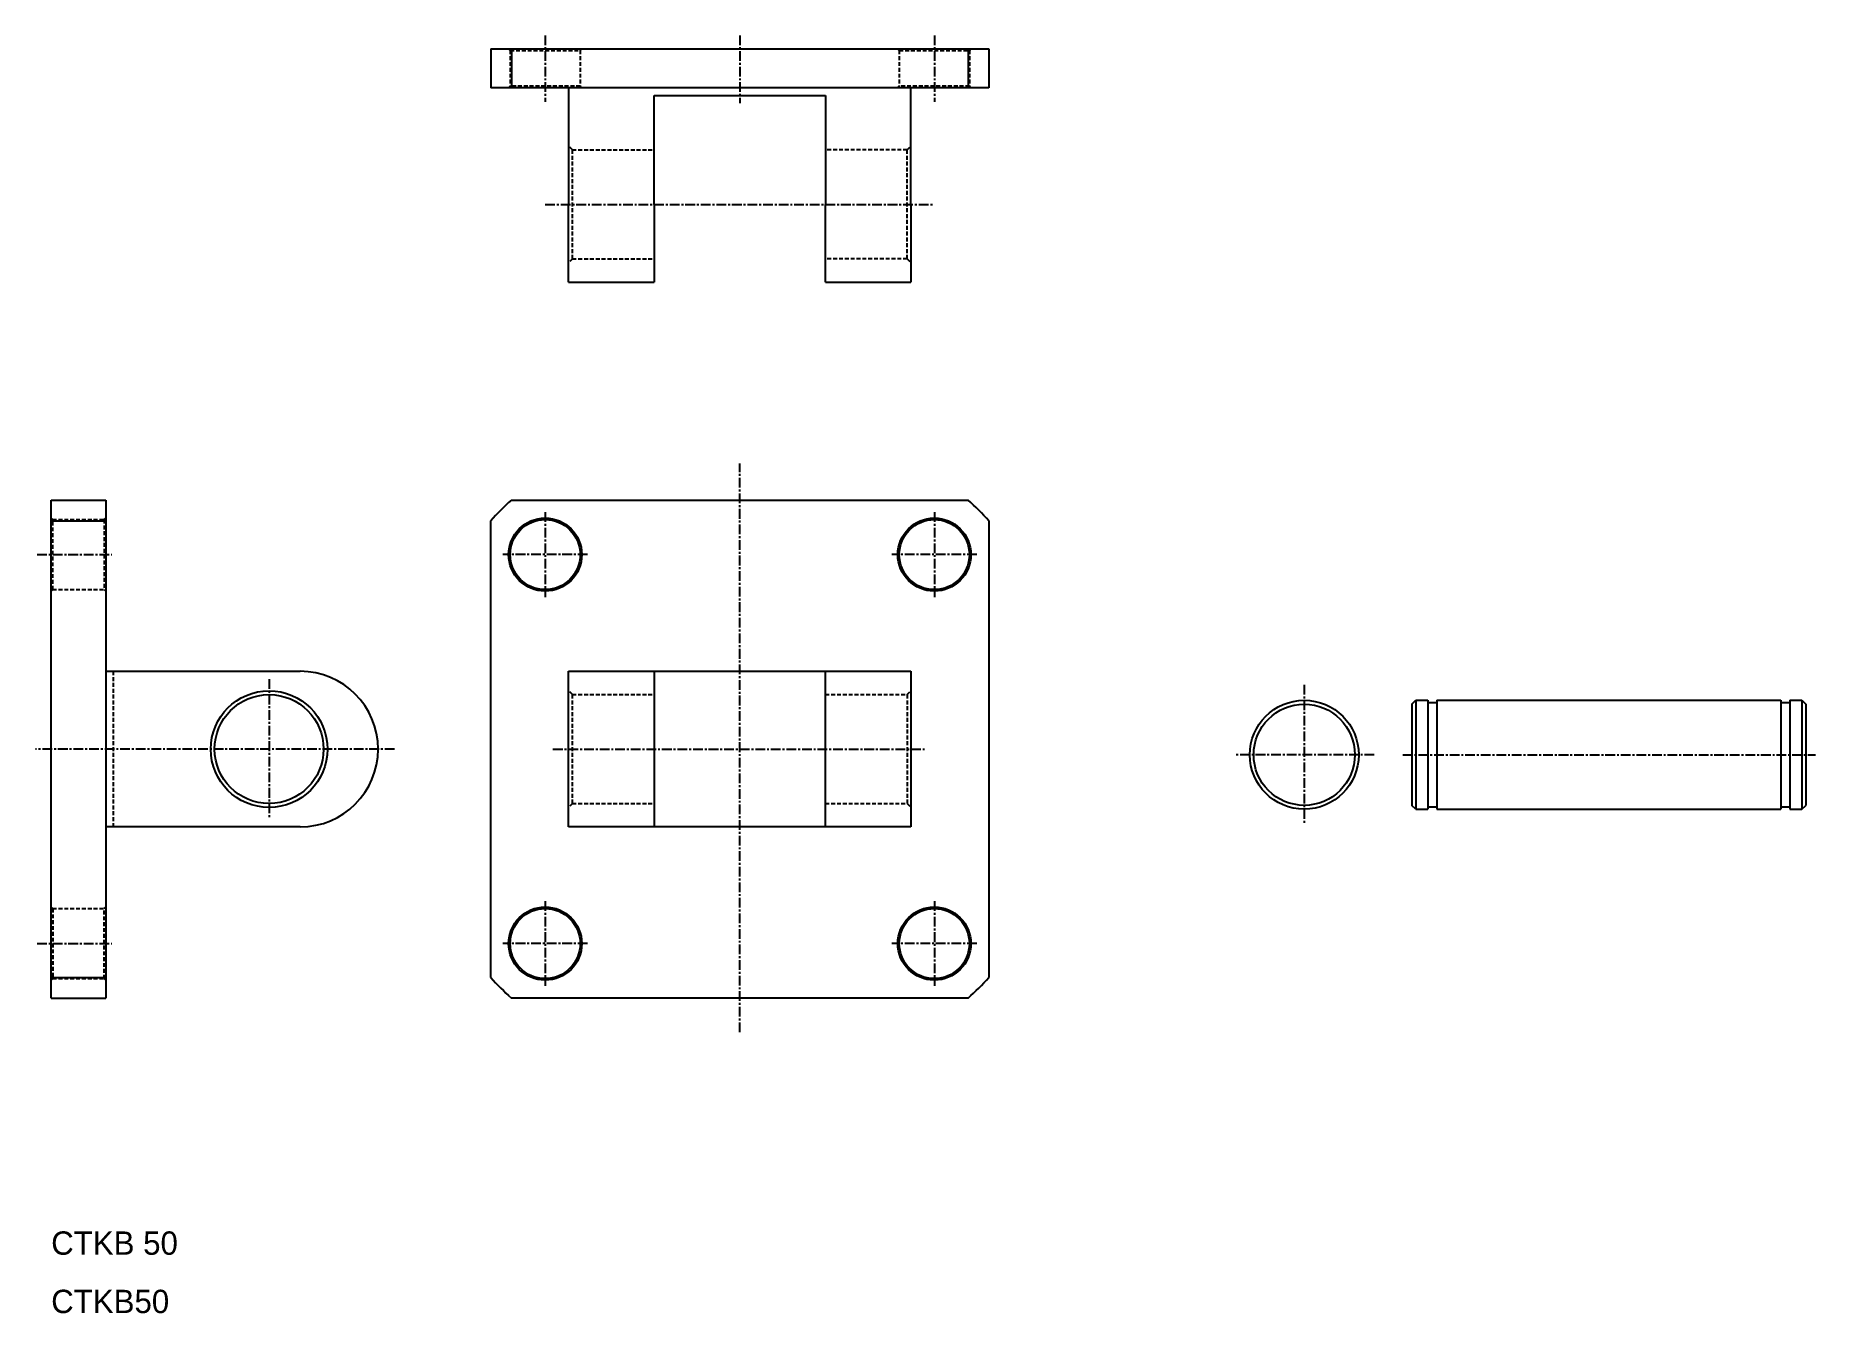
# Model space of a CAD drawing. Extents: x 77 to 305, y 0 to 164.
import ezdxf

# ---------------------------------------------------------------- set-up
doc = ezdxf.new("R2010")
doc.units = 0
doc.linetypes.add('CENTER', pattern=[2, 1.25, -0.25, 0.25, -0.25])
doc.linetypes.add('DASHED', pattern=[0.75, 0.5, -0.25])
doc.layers.get('0').update_dxf_attribs({"linetype": 'CONTINUOUS'})
doc.layers.add('CENTER', color=1, linetype='CENTER')

msp = doc.modelspace()

# ---------------------------------------------------------------- linework, layer by layer
at = {"color": 7, "linetype": 'CONTINUOUS'}
for p, q in [((135.02, 162.52), (135.02, 157.52)), ((135.02, 162.52), (199.02, 162.52)), ((196.37, 162.52), (196.37, 157.52)), ((199.02, 162.52), (199.02, 157.52)), ((199.02, 157.52), (135.02, 157.52)), ((145.02, 157.52), (145.02, 142.52)), ((156.02, 156.52), (178.02, 156.52)), ((156.02, 142.52), (156.02, 156.52)), ((178.02, 156.52), (178.02, 142.52)), ((189.02, 142.52), (189.02, 157.52)), ((145.02, 132.52), (145.02, 142.52)), ((156.02, 142.52), (156.02, 132.52)), ((178.02, 132.52), (178.02, 142.52)), ((189.02, 142.52), (189.02, 132.52)), ((145.02, 132.52), (156.02, 132.52)), ((178.02, 132.52), (189.02, 132.52)), ((78.55, 104.5), (85.55, 104.5)), ((78.55, 40.5), (78.55, 104.5)), ((85.55, 104.5), (85.55, 40.5)), ((137.68, 104.5), (196.37, 104.5)), ((78.55, 101.84), (85.55, 101.84)), ((135.02, 43.16), (135.02, 101.84)), ((199.02, 101.84), (199.02, 43.16)), ((85.55, 82.5), (110.55, 82.5)), ((145.02, 62.5), (145.02, 82.5)), ((145.02, 82.5), (156.02, 82.5)), ((156.02, 82.5), (178.02, 82.5)), ((156.02, 82.5), (156.02, 62.5)), ((178.02, 62.5), (178.02, 82.5)), ((178.02, 82.5), (189.02, 82.5)), ((189.02, 82.5), (189.02, 62.5)), ((253.39, 78.27), (253.89, 78.77)), ((253.39, 78.27), (253.39, 65.27)), ((253.89, 78.77), (253.89, 64.77)), ((253.89, 78.77), (255.44, 78.77)), ((255.44, 78.77), (255.44, 64.77)), ((255.44, 78.47), (256.59, 78.47)), ((256.59, 78.77), (300.79, 78.77)), ((256.59, 78.77), (256.59, 64.77)), ((300.79, 78.77), (300.79, 64.77)), ((300.79, 78.47), (301.94, 78.47)), ((301.94, 78.77), (301.94, 64.77)), ((301.94, 78.77), (303.49, 78.77)), ((303.49, 78.77), (303.49, 64.77)), ((303.49, 78.77), (303.99, 78.27)), ((303.99, 78.27), (303.99, 65.27)), ((253.89, 64.77), (253.39, 65.27)), ((253.89, 64.77), (255.44, 64.77)), ((255.44, 65.07), (256.59, 65.07)), ((256.59, 64.77), (300.79, 64.77)), ((300.79, 65.07), (301.94, 65.07)), ((301.94, 64.77), (303.49, 64.77)), ((303.49, 64.77), (303.99, 65.27)), ((110.55, 62.5), (85.55, 62.5)), ((156.02, 62.5), (145.02, 62.5)), ((178.02, 62.5), (156.02, 62.5)), ((189.02, 62.5), (178.02, 62.5)), ((78.55, 43.16), (85.55, 43.16)), ((78.55, 40.5), (85.55, 40.5)), ((196.37, 40.5), (137.68, 40.5))]:
    msp.add_line(p, q, dxfattribs=at)
at = {"color": 3, "linetype": 'DASHED'}
for p, q in [((137.52, 162.32), (137.32, 162.52)), ((146.52, 162.32), (146.72, 162.52)), ((187.52, 162.32), (187.32, 162.52)), ((196.52, 162.32), (196.72, 162.52)), ((137.52, 162.32), (137.52, 157.72)), ((137.52, 162.32), (146.52, 162.32)), ((146.52, 162.32), (146.52, 157.72)), ((187.52, 162.32), (187.52, 157.72)), ((187.52, 162.32), (196.52, 162.32)), ((196.52, 162.32), (196.52, 157.72)), ((137.52, 157.72), (137.32, 157.52)), ((146.52, 157.72), (137.52, 157.72)), ((146.52, 157.72), (146.72, 157.52)), ((187.52, 157.72), (187.32, 157.52)), ((196.52, 157.72), (187.52, 157.72)), ((196.52, 157.72), (196.72, 157.52)), ((145.52, 149.52), (145.02, 150.02)), ((145.52, 135.52), (145.52, 149.52)), ((145.52, 149.52), (156.02, 149.52)), ((188.52, 149.52), (178.02, 149.52)), ((188.52, 149.52), (189.02, 150.02)), ((188.52, 135.52), (188.52, 149.52)), ((145.52, 135.52), (145.02, 135.02)), ((145.52, 135.52), (156.02, 135.52)), ((188.52, 135.52), (178.02, 135.52)), ((188.52, 135.52), (189.02, 135.02)), ((78.75, 102), (78.55, 102.2)), ((78.75, 102), (85.35, 102)), ((78.75, 93), (78.75, 102)), ((85.35, 102), (85.55, 102.2)), ((85.35, 102), (85.35, 93)), ((78.75, 93), (78.55, 92.8)), ((78.75, 93), (85.35, 93)), ((85.35, 93), (85.55, 92.8)), ((86.55, 62.5), (86.55, 82.5)), ((145.52, 79.5), (145.02, 80)), ((145.52, 65.5), (145.52, 79.5)), ((145.52, 79.5), (156.02, 79.5)), ((178.02, 79.5), (188.52, 79.5)), ((188.52, 79.5), (189.02, 80)), ((188.52, 79.5), (188.52, 65.5)), ((145.52, 65.5), (145.02, 65)), ((145.52, 65.5), (156.02, 65.5)), ((178.02, 65.5), (188.52, 65.5)), ((188.52, 65.5), (189.02, 65)), ((78.75, 52), (78.55, 52.2)), ((78.75, 52), (85.35, 52)), ((78.75, 52), (78.75, 43)), ((85.35, 52), (85.55, 52.2)), ((85.35, 43), (85.35, 52)), ((78.75, 43), (78.55, 42.8)), ((78.75, 43), (85.35, 43)), ((85.35, 43), (85.55, 42.8))]:
    msp.add_line(p, q, dxfattribs=at)
msp.add_line((137.68, 162.52), (137.68, 157.52))
for centre, radius in [((142.02, 97.5), 4.7), ((142.02, 97.5), 4.5), ((192.02, 97.5), 4.7), ((192.02, 97.5), 4.5), ((142.02, 47.5), 4.7), ((142.02, 47.5), 4.5), ((192.02, 47.5), 4.7), ((192.02, 47.5), 4.5)]:
    msp.add_circle(centre, radius)
at = {"color": 7, "linetype": 'CONTINUOUS'}
for centre, radius in [((106.55, 72.5), 7.5), ((106.55, 72.5), 7), ((239.55, 71.77), 7), ((239.55, 71.77), 6.5)]:
    msp.add_circle(centre, radius, dxfattribs=at)
for centre, radius, start, end in [((157.52, 82), 30, 131.4096, 138.5904), ((176.52, 82), 30, 41.4096, 48.5904), ((110.55, 72.5), 10, 270, 90), ((157.52, 63), 30, 221.4096, 228.5904), ((176.52, 63), 30, 311.4096, 318.5904)]:
    msp.add_arc(centre, radius, start, end, dxfattribs=at)
at = {"layer": 'CENTER', "color": 1, "linetype": 'CENTER'}
for p, q in [((142.02, 164.22), (142.02, 155.72)), ((167.02, 164.22), (167.02, 155.52)), ((192.02, 164.22), (192.02, 155.72)), ((142.02, 142.52), (192.02, 142.52)), ((167.02, 36.12), (167.02, 109.21)), ((142.02, 102.95), (142.02, 92.05)), ((192.02, 102.95), (192.02, 92.05)), ((76.75, 97.5), (86.35, 97.5)), ((147.47, 97.5), (136.57, 97.5)), ((197.47, 97.5), (186.57, 97.5)), ((106.55, 81.5), (106.55, 63.5)), ((239.55, 80.77), (239.55, 62.77)), ((122.67, 72.5), (76.55, 72.5)), ((143.02, 72.5), (191.02, 72.5)), ((248.55, 71.77), (230.55, 71.77)), ((252.23, 71.77), (305.22, 71.77)), ((142.02, 52.95), (142.02, 42.05)), ((192.02, 52.95), (192.02, 42.05)), ((76.75, 47.5), (86.35, 47.5)), ((147.47, 47.5), (136.57, 47.5)), ((197.47, 47.5), (186.57, 47.5))]:
    msp.add_line(p, q, dxfattribs=at)

# ---------------------------------------------------------------- texts
for s, p in [('CTKB 50', (78.55, 7.5)), ('CTKB50', (78.55, 0))]:
    msp.add_text(s, height=3).set_placement(p)

doc.saveas('drawing.dxf')
